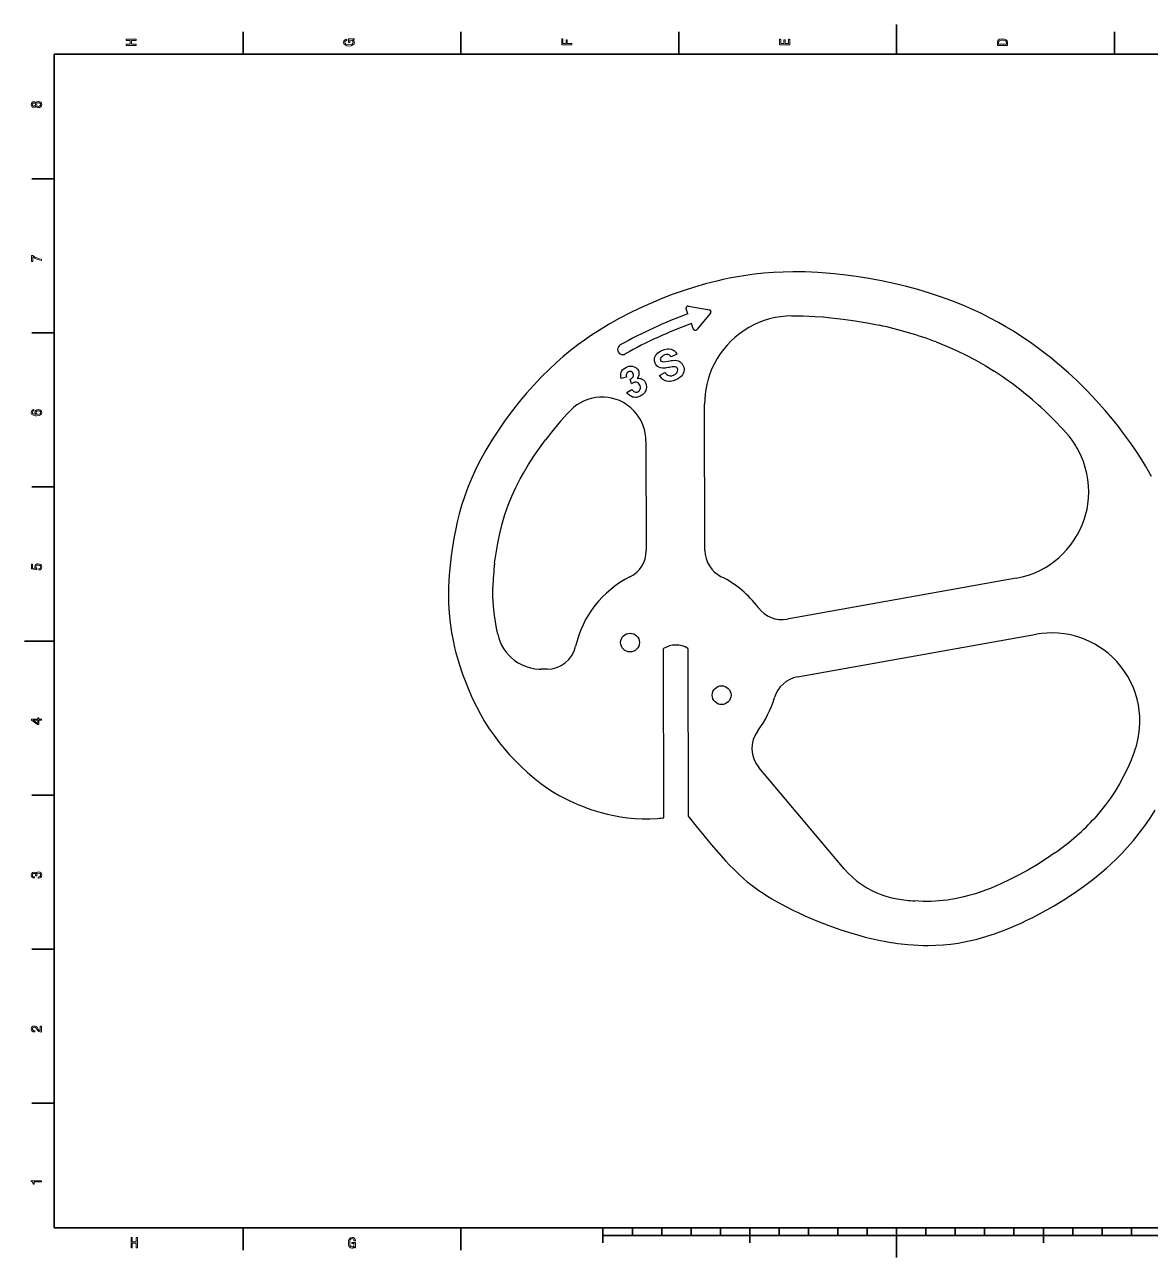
# Model space of a CAD drawing. Extents: x 0 to 594, y 0 to 420.
# Drawn here: x 0 to 383.4, y 0 to 420 of the extents above; entities that cross this region are included whole.
import ezdxf

# ---------------------------------------------------------------- set-up
doc = ezdxf.new("R2010")
doc.units = 0

msp = doc.modelspace()

# ---------------------------------------------------------------- linework, layer by layer
at = {"color": 7, "lineweight": 35, "ltscale": 0.1875}
for p, q in [((74.400002, 409.963135), (74.400002, 417.463135)), ((148.600006, 409.963135), (148.600006, 417.463135)), ((222.800003, 409.963135), (222.800003, 417.463135)), ((371.200012, 409.963135), (371.200012, 417.463135)), ((10, 367.463135), (2.5, 367.463135)), ((10, 314.963135), (2.5, 314.963135)), ((10, 262.463135), (2.5, 262.463135)), ((10, 157.46312), (2.5, 157.46312)), ((10, 104.96312), (2.5, 104.96312)), ((10, 52.46312), (2.5, 52.46312)), ((74.400002, 9.96312), (74.400002, 2.46312)), ((148.600006, 9.96312), (148.600006, 2.46312))]:
    msp.add_line(p, q, dxfattribs=at)
at = {"color": 7, "lineweight": 35, "ltscale": 0.25}
for p, q in [((297, 409.963135), (297, 419.963135)), ((10, 209.96312), (0, 209.96312)), ((297, 9.96312), (297, -0.03688))]:
    msp.add_line(p, q, dxfattribs=at)
at = {"color": 7, "lineweight": 35}
for p, q in [((584, 409.963135), (10, 409.963135)), ((10, 409.963135), (10, 9.96312)), ((10, 9.96312), (584, 9.96312)), ((197, 7.46312), (397, 7.46312))]:
    msp.add_line(p, q, dxfattribs=at)
at = {"ltscale": 0.181865}
for p, q in [((226.072037, 324.097107), (233.232407, 322.813019)), ((233.643768, 321.672485), (228.951508, 316.113464))]:
    msp.add_line(p, q, dxfattribs=at)
at = {"ltscale": 0.047182}
msp.add_line((225.930313, 321.395264), (225.289993, 323.170593), dxfattribs=at)
at = {"ltscale": 0.047183}
msp.add_line((227.758118, 316.327484), (227.117798, 318.102844), dxfattribs=at)
at = {"ltscale": 0.054251}
msp.add_line((222.167007, 307.718048), (220.235916, 306.728088), dxfattribs=at)
at = {"ltscale": 0.048104}
msp.add_line((205.028687, 299.845764), (203.169968, 299.348267), dxfattribs=at)
at = {"ltscale": 0.042313}
msp.add_line((206.73996, 297.536316), (206.247452, 299.155609), dxfattribs=at)
at = {"ltscale": 0.052983}
msp.add_line((216.249924, 300.413147), (218.081985, 301.478546), dxfattribs=at)
at = {"ltscale": 0.05017}
msp.add_line((205.166565, 294.623535), (206.876831, 295.673401), dxfattribs=at)
at = {"ltscale": 0.023931}
msp.add_line((207.53476, 298.069824), (206.73996, 297.536316), dxfattribs=at)
for p, q in [((231.72377, 240.800735), (231.615784, 290.686218)), ((211.642975, 278.106384), (211.723816, 240.757446)), ((337.733582, 231.32518), (259.736877, 217.398102)), ((263.252502, 197.709503), (344.623047, 212.239029)), ((217.770874, 149.740662), (217.646011, 207.415009)), ((225.945999, 207.432983), (226.069794, 150.246277)), ((279.196381, 132.378632), (250.085953, 166.918961))]:
    msp.add_line(p, q)
at = {"ltscale": 0.052213}
msp.add_line((177.93634, 200.37291), (175.847809, 200.368393), dxfattribs=at)
at = {"color": 7, "lineweight": 35, "ltscale": 0.125}
for p, q in [((197, 9.96312), (197, 4.96312)), ((247, 9.96312), (247, 4.96312)), ((347, 9.96312), (347, 4.96312))]:
    msp.add_line(p, q, dxfattribs=at)
at = {"color": 7, "lineweight": 35, "ltscale": 0.0625}
for p, q in [((207, 9.96312), (207, 7.46312)), ((217, 9.96312), (217, 7.46312)), ((227, 9.96312), (227, 7.46312)), ((237, 9.96312), (237, 7.46312)), ((257, 9.96312), (257, 7.46312)), ((267, 9.96312), (267, 7.46312)), ((277, 9.96312), (277, 7.46312)), ((287, 9.96312), (287, 7.46312)), ((307, 9.96312), (307, 7.46312)), ((317, 9.96312), (317, 7.46312)), ((327, 9.96312), (327, 7.46312)), ((337, 9.96312), (337, 7.46312)), ((357, 9.96312), (357, 7.46312)), ((367, 9.96312), (367, 7.46312)), ((377, 9.96312), (377, 7.46312))]:
    msp.add_line(p, q, dxfattribs=at)
at = {"color": 7, "lineweight": 13}
for points in [[(38.033573, 412.837799), (38.033573, 413.275391), (36.389481, 413.275391), (36.389481, 414.583466), (38.033573, 414.583466), (38.033573, 415.016357), (34.533573, 415.016357), (34.533573, 414.583466), (35.960808, 414.583466), (35.960808, 413.275391), (34.533573, 413.275391), (34.533573, 412.837799)], [(111.764557, 414.790497), (112.233574, 414.870483), (112.233574, 415.105774), (110.342361, 415.105774), (110.342361, 413.915314), (110.771034, 413.915314), (110.771034, 414.649353), (110.8013, 414.649353), (111.265274, 414.592865), (111.608215, 414.442322), (111.825073, 414.211761), (111.895676, 413.924713), (111.804901, 413.604767), (111.532562, 413.355377), (111.083717, 413.195404), (110.468445, 413.138947), (109.858215, 413.190704), (109.409363, 413.350677), (109.137032, 413.604767), (109.041214, 413.948242), (109.091644, 414.183502), (109.232857, 414.376434), (109.469887, 414.517609), (109.787605, 414.597595), (109.787605, 415.063416), (109.303459, 414.941071), (108.940346, 414.71051), (108.718445, 414.385834), (108.637749, 413.976471), (108.763832, 413.440063), (109.131989, 413.0354), (109.71196, 412.776611), (110.483574, 412.687225), (111.260231, 412.776611), (111.840202, 413.0354), (112.208359, 413.416534), (112.329391, 413.896484), (112.289047, 414.164703), (112.188187, 414.404663), (112.011673, 414.611694)], [(186.433578, 413.107635), (186.433578, 413.512878), (184.824783, 413.512878), (184.824783, 414.785217), (184.406204, 414.785217), (184.406204, 413.512878), (183.357208, 413.512878), (183.357208, 415.077148), (182.933578, 415.077148), (182.933578, 413.107635)], [(260.633545, 413.085846), (260.633545, 415.003082), (260.2099, 415.003082), (260.2099, 413.486725), (259.02475, 413.486725), (259.02475, 414.837494), (258.606171, 414.837494), (258.606171, 413.486725), (257.55719, 413.486725), (257.55719, 414.968231), (257.133545, 414.968231), (257.133545, 413.085846)], [(331.333557, 413.924713), (331.333557, 412.837799), (334.833557, 412.837799), (334.833557, 413.924713), (334.722595, 414.437592), (334.384705, 414.818726), (333.834991, 415.054016), (333.083557, 415.138702), (332.316986, 415.063416), (332.014404, 414.969299), (331.772308, 414.837555), (331.444519, 414.456421), (331.363831, 414.207031)], [(331.752136, 413.891785), (331.827789, 414.24939), (332.059784, 414.49408), (332.473328, 414.639923), (333.083557, 414.686981), (333.673615, 414.635223), (334.087158, 414.489349), (334.33429, 414.23999), (334.414978, 413.891785), (334.414978, 413.275391), (331.752136, 413.275391)], [(3.847407, 392.210571), (3.988618, 391.988342), (4.185303, 391.835846), (4.432422, 391.73999), (4.729972, 391.709473), (5.178819, 391.779205), (5.526802, 391.979645), (5.748704, 392.306458), (5.834439, 392.750885), (5.748704, 393.190979), (5.526802, 393.517792), (5.178819, 393.718231), (4.729972, 393.792297), (4.432422, 393.757446), (4.185303, 393.665924), (3.988618, 393.509064), (3.847407, 393.291199), (3.72637, 393.465485), (3.559943, 393.587494), (3.358214, 393.661591), (3.111096, 393.687714), (2.753027, 393.618011), (2.465563, 393.434998), (2.278963, 393.138702), (2.208358, 392.750885), (2.278963, 392.358734), (2.465563, 392.062439), (2.753027, 391.875061), (3.111096, 391.809692), (3.358214, 391.831482), (3.559943, 391.905579)], [(3.151442, 392.223663), (2.92954, 392.258514), (2.75807, 392.363098), (2.652162, 392.528656), (2.611816, 392.750885), (2.652162, 392.96875), (2.75807, 393.134338), (2.92954, 393.238922), (3.151442, 393.278137), (3.378387, 393.238922), (3.5549, 393.134338), (3.670894, 392.96875), (3.706197, 392.750885), (3.665851, 392.528656), (3.5549, 392.363098), (3.378387, 392.258514)], [(4.719885, 392.127777), (4.452594, 392.167023), (4.250865, 392.293365), (4.119741, 392.489441), (4.074352, 392.750885), (4.119741, 393.007965), (4.250865, 393.204071), (4.452594, 393.330414), (4.719885, 393.373993), (5.007349, 393.330414), (5.224208, 393.204071), (5.365419, 393.007965), (5.410808, 392.750885), (5.365419, 392.489441), (5.224208, 392.293365), (5.007349, 392.167023)], [(5.733574, 339.645233), (5.733574, 340.085327), (4.901442, 340.229095), (4.124784, 340.481842), (3.403603, 340.839142), (2.727811, 341.305359), (2.309223, 341.305359), (2.309223, 339.231262), (2.768157, 339.231262), (2.768157, 340.887054), (3.448992, 340.407745), (4.160087, 340.046112), (4.916572, 339.793365)], [(3.176658, 288.796661), (2.768157, 288.713867), (2.465563, 288.522156), (2.27392, 288.22583), (2.208358, 287.842407), (2.243661, 287.585327), (2.339482, 287.363098), (2.495822, 287.167023), (2.717724, 287.001434), (2.995102, 286.870697), (3.332998, 286.774841), (3.731413, 286.713837), (4.18026, 286.696411), (4.896399, 286.766144), (5.415851, 286.979645), (5.728531, 287.323883), (5.834439, 287.794464), (5.743661, 288.217133), (5.506629, 288.539581), (5.13343, 288.748718), (4.659367, 288.822815), (4.18026, 288.748718), (3.812104, 288.548279), (3.580116, 288.238922), (3.499424, 287.855469), (3.600289, 287.441528), (3.887753, 287.132141), (3.332998, 287.19751), (2.934583, 287.336945), (2.697551, 287.550446), (2.61686, 287.846741), (2.657206, 288.064636), (2.763113, 288.230194), (2.939626, 288.339142), (3.176658, 288.395782)], [(4.66441, 288.400146), (4.982133, 288.352203), (5.224208, 288.230194), (5.385592, 288.034119), (5.436024, 287.7901), (5.385592, 287.53302), (5.229251, 287.336945), (4.987177, 287.210571), (4.669453, 287.171356), (4.356773, 287.214935), (4.119741, 287.336945), (3.968445, 287.537384), (3.912969, 287.807526), (3.968445, 288.042847), (4.114698, 288.230194), (4.35173, 288.352203)], [(4.82075, 234.170288), (5.234295, 234.266144), (5.557061, 234.47966), (5.75879, 234.793381), (5.834439, 235.19426), (5.743661, 235.634354), (5.496542, 235.978592), (5.103171, 236.196457), (4.598848, 236.279236), (4.129828, 236.20517), (3.761672, 235.996017), (3.524641, 235.66922), (3.438906, 235.246552), (3.499424, 234.919754), (3.665851, 234.667023), (2.722767, 234.789032), (2.722767, 236.113663), (2.309223, 236.113663), (2.309223, 234.497086), (4.165131, 234.257431), (4.165131, 234.606018), (3.928099, 234.858749), (3.842364, 235.181198), (3.89784, 235.460068), (4.059223, 235.673569), (4.306341, 235.808655), (4.624064, 235.856583), (4.941788, 235.808655), (5.188906, 235.66922), (5.345246, 235.455704), (5.400722, 235.181198), (5.365419, 234.950256), (5.249424, 234.771606), (5.067868, 234.640884), (4.82075, 234.575516)], [(5.733574, 182.938217), (5.733574, 183.361694), (4.866139, 183.361694), (4.866139, 183.82753), (4.462681, 183.82753), (4.462681, 183.361694), (2.309223, 183.361694), (2.309223, 182.933517), (4.422335, 181.503098), (4.866139, 181.503098), (4.866139, 182.938217)], [(4.462681, 181.898346), (2.894237, 182.938217), (4.462681, 182.938217)], [(4.634151, 129.152863), (4.669453, 129.152863), (5.153603, 129.22258), (5.516716, 129.427368), (5.748704, 129.749817), (5.834439, 130.176834), (5.748704, 130.630005), (5.526802, 130.969864), (5.173776, 131.187744), (4.719885, 131.266174), (4.422335, 131.231308), (4.18026, 131.135452), (3.993661, 130.978592), (3.857494, 130.76944), (3.585159, 131.052658), (3.151442, 131.152878), (2.75807, 131.087524), (2.46052, 130.900146), (2.27392, 130.595139), (2.208358, 130.176834), (2.28905, 129.784668), (2.510952, 129.484009), (2.863978, 129.287933), (3.332998, 129.22258), (3.368301, 129.22258), (3.368301, 129.610382), (3.045534, 129.645233), (2.813545, 129.75853), (2.672335, 129.941544), (2.621903, 130.198624), (2.662249, 130.425201), (2.768157, 130.590775), (2.939626, 130.690994), (3.171615, 130.730209), (3.418733, 130.690994), (3.585159, 130.586426), (3.686024, 130.403412), (3.716283, 130.155045), (3.71124, 129.985107), (4.109655, 129.985107), (4.099568, 130.198624), (4.144958, 130.473129), (4.265995, 130.677933), (4.462681, 130.799927), (4.719885, 130.843506), (5.012393, 130.795578), (5.229251, 130.66922), (5.365419, 130.468781), (5.410808, 130.202972), (5.360375, 129.928467), (5.209079, 129.728027), (4.967004, 129.601669), (4.634151, 129.553726)], [(5.733574, 76.687706), (5.733574, 78.766159), (5.299857, 78.766159), (5.299857, 77.123444), (5.062825, 77.214943), (4.866139, 77.371811), (4.50807, 77.855476), (4.356773, 78.112564), (4.139915, 78.400146), (3.887753, 78.604942), (3.590203, 78.722588), (3.252306, 78.766159), (2.828675, 78.692085), (2.495822, 78.487289), (2.284007, 78.173561), (2.208358, 77.768333), (2.294093, 77.350021), (2.531125, 77.031937), (2.909367, 76.827141), (3.408646, 76.757423), (3.479252, 76.757423), (3.479252, 77.153946), (3.438906, 77.153946), (3.095966, 77.193161), (2.843805, 77.310806), (2.682422, 77.498177), (2.626946, 77.746544), (2.677378, 77.999268), (2.803459, 78.186638), (3.000145, 78.30864), (3.247263, 78.352211), (3.479252, 78.321716), (3.675937, 78.238922), (3.847407, 78.099487), (3.998704, 77.907768), (4.160087, 77.650681), (4.472767, 77.223663), (4.805621, 76.923004), (5.209079, 76.744354), (5.718445, 76.687706)], [(5.733574, 25.649498), (5.733574, 26.086863), (2.208358, 26.086863), (2.208358, 25.76004), (2.515995, 25.673529), (2.722767, 25.500505), (2.843805, 25.236166), (2.884151, 24.870893), (3.24222, 24.870893), (3.24222, 25.649498)], [(36.224667, 3.179545), (36.662262, 3.179545), (36.662262, 4.823637), (37.970345, 4.823637), (37.970345, 3.179545), (38.403233, 3.179545), (38.403233, 6.679545), (37.970345, 6.679545), (37.970345, 5.252312), (36.662262, 5.252312), (36.662262, 6.679545), (36.224667, 6.679545)], [(112.37738, 3.648565), (112.457367, 3.179545), (112.692635, 3.179545), (112.692635, 5.070755), (111.50219, 5.070755), (111.50219, 4.642081), (112.236221, 4.642081), (112.236221, 4.611822), (112.179756, 4.147845), (112.029182, 3.804905), (111.798622, 3.588047), (111.511597, 3.517442), (111.191635, 3.60822), (110.942253, 3.880554), (110.782272, 4.329401), (110.725807, 4.944675), (110.777565, 5.554905), (110.937546, 6.003753), (111.191635, 6.276087), (111.535126, 6.371908), (111.770393, 6.321476), (111.96331, 6.180265), (112.104469, 5.943234), (112.184464, 5.625511), (112.650291, 5.625511), (112.527946, 6.10966), (112.297386, 6.472773), (111.972717, 6.694675), (111.563354, 6.775367), (111.026947, 6.649286), (110.622292, 6.28113), (110.363495, 5.701159), (110.274094, 4.929545), (110.363495, 4.152888), (110.622292, 3.572917), (111.003426, 3.204761), (111.483368, 3.083724), (111.751572, 3.12407), (111.991539, 3.224934), (112.198578, 3.401447)]]:
    msp.add_lwpolyline(points, close=True, dxfattribs=at)
for points in [[(383.857849, 265.998749), (381.783966, 269.610199), (380.157593, 272.26059), (378.466309, 274.871368), (376.712341, 277.441406), (375.375519, 279.316345), (374.006714, 281.167877), (372.568665, 283.044769), (371.099121, 284.896057), (368.11087, 288.472717), (365.012817, 291.944031), (361.812653, 295.306244), (358.516724, 298.555756), (355.556641, 301.305054), (352.529114, 303.962585), (349.436005, 306.524872), (346.278412, 308.987976), (343.056335, 311.348145), (341.212219, 312.631317), (339.347168, 313.880096), (336.827728, 315.490601), (334.270599, 317.037811), (331.675323, 318.521027), (328.709686, 320.112549), (325.695343, 321.622253), (322.632996, 323.050171), (319.524292, 324.396667), (315.795563, 325.88327), (312.01123, 327.25882), (308.177216, 328.525757), (304.300232, 329.68689), (300.387878, 330.744751), (296.115997, 331.777405), (291.822449, 332.693237), (287.517975, 333.493042), (283.213501, 334.176514), (278.919312, 334.742096), (274.546387, 335.195923), (270.203339, 335.519257), (265.896271, 335.706726), (261.628662, 335.752563), (258.325409, 335.686157), (255.048111, 335.52771), (251.795319, 335.275818), (248.564011, 334.929626), (245.706696, 334.542694), (242.860626, 334.081726), (240.023544, 333.547607), (237.900757, 333.099976), (235.782074, 332.612793), (231.944275, 331.62973), (228.121841, 330.52475), (224.318756, 329.303223), (220.541336, 327.970123), (216.796875, 326.529449), (213.154434, 325.010559), (209.558472, 323.39151), (206.017639, 321.672882), (202.540649, 319.854523), (199.135406, 317.935425), (197.288849, 316.832275), (195.467316, 315.697723), (193.079102, 314.135803), (190.738663, 312.517334), (188.447098, 310.841949), (185.928345, 308.889038), (183.472778, 306.864624), (181.080719, 304.770081), (178.752441, 302.607971), (176.050934, 299.937622), (173.441147, 297.183685), (170.923386, 294.355499), (168.498672, 291.463287), (166.168762, 288.517151), (163.699417, 285.198578), (161.354614, 281.834564), (159.141876, 278.432587), (157.07016, 274.994995), (155.385956, 271.964935), (153.822723, 268.899536), (152.384949, 265.79071), (151.074799, 262.62912), (149.892456, 259.407501), (148.836548, 256.123505), (148.049225, 253.334915), (147.345078, 250.509827), (146.720795, 247.655319), (146.309067, 245.533112), (145.93808, 243.404144), (145.597427, 241.207687), (145.298248, 239.012695), (144.829102, 234.709824), (144.65271, 232.547256), (144.518707, 230.400284), (144.430435, 228.325638), (144.385773, 226.269089), (144.415558, 222.849274), (144.586899, 219.477737), (144.909821, 216.142441), (145.390747, 212.828491), (146.030365, 209.525208), (146.443542, 207.729233), (146.900177, 205.936447), (147.418884, 204.07634), (147.979126, 202.223999), (149.186859, 198.626495), (150.250763, 195.782959), (151.388794, 192.996048), (152.595093, 190.279861), (153.868027, 187.644943), (155.238861, 185.045334), (156.691681, 182.530579), (158.238113, 180.089752), (159.88945, 177.708679), (161.652542, 175.376175), (163.362259, 173.282455), (165.160126, 171.228973), (167.037018, 169.224899), (168.981598, 167.28363), (171.228012, 165.200668), (173.528549, 163.238663), (175.869324, 161.41745), (178.239136, 159.750214), (180.176727, 158.513824), (182.125092, 157.377853), (184.084549, 156.334396), (185.501038, 155.635941), (186.925644, 154.976334), (188.48497, 154.299545), (190.057938, 153.661316), (191.646774, 153.059921), (193.253647, 152.49501), (194.783417, 151.997726), (196.332626, 151.534988), (198.497833, 150.958984), (200.705536, 150.459442), (202.957458, 150.044327), (205.383392, 149.706726), (207.857651, 149.481369), (210.378387, 149.375488), (212.94313, 149.393951), (215.54866, 149.538544)], [(261.305725, 320.749573), (259.393799, 320.667999), (257.490906, 320.464111), (255.604584, 320.139648), (253.742508, 319.696472), (251.912323, 319.136414), (250.121674, 318.461243), (248.378159, 317.672852), (246.689209, 316.773651), (245.06105, 315.767944), (243.499817, 314.660706), (242.011642, 313.456848), (240.602722, 312.161316), (239.279205, 310.779114), (238.047241, 309.315125), (236.912247, 307.774353), (235.878235, 306.163727), (234.948547, 304.490356), (234.126556, 302.761383), (233.415588, 300.983978), (232.819016, 299.165222), (232.340134, 297.312317), (232.020691, 295.673584), (231.793411, 294.019501), (231.658401, 292.355316), (231.615784, 290.686218)], [(261.305725, 320.749573), (265.207062, 320.71994), (269.172363, 320.55423), (271.958862, 320.361389), (274.772217, 320.106659), (278.826477, 319.638672), (282.906067, 319.051697), (286.996063, 318.347961), (291.082428, 317.528534)], [(310.52066, 311.841187), (313.986816, 310.453308), (317.382385, 308.959045), (320.708221, 307.356049), (323.965851, 305.642487), (327.157288, 303.817352), (330.285034, 301.880371)], [(214.539719, 306.19165), (214.657654, 306.64505), (214.888626, 307.174377), (215.085464, 307.461517), (215.304916, 307.738892)], [(215.304916, 307.738892), (215.729446, 308.129181), (216.558319, 308.698273), (217.070099, 308.958984)], [(217.797867, 307.318604), (217.430603, 307.127136), (217.013397, 306.825256), (216.871704, 306.675537), (216.6147, 306.349213)], [(217.070099, 308.958984), (217.911469, 309.292114), (218.356964, 309.422974), (219.010178, 309.512146), (219.407791, 309.505798), (220.205811, 309.421448)], [(219.197327, 307.561279), (218.811737, 307.583984), (218.434052, 307.547028), (218.067963, 307.431305), (217.797867, 307.318604)], [(220.235916, 306.728088), (220.015182, 307.016602), (219.685501, 307.322205), (219.5298, 307.412781), (219.197327, 307.561279)], [(220.205811, 309.421448), (220.731812, 309.189697), (220.984055, 309.05658), (221.331848, 308.816895), (221.649384, 308.491791), (221.835236, 308.243073), (222.167007, 307.718048)], [(203.694565, 302.307983), (204.16983, 302.76474), (204.430542, 302.956146), (205.010483, 303.277802)], [(205.010483, 303.277802), (205.559814, 303.472839), (205.838242, 303.551453), (206.261017, 303.621948), (206.641891, 303.618713), (207.022079, 303.561371), (207.62381, 303.412201)], [(207.62381, 303.412201), (208.063599, 303.186157), (208.271118, 303.056458), (208.522385, 302.850311), (208.734299, 302.602692), (209.054276, 302.10199)], [(214.756332, 304.602997), (214.613235, 305.014038), (214.515228, 305.541565), (214.516296, 305.864746), (214.539719, 306.19165)], [(216.555511, 303.050903), (216.062592, 303.264343), (215.826385, 303.387512), (215.501312, 303.610443), (215.329071, 303.773834), (215.03299, 304.154572), (214.756332, 304.602997)], [(216.6147, 306.349213), (216.510376, 306.053589), (216.53212, 305.752228), (216.579514, 305.599884)], [(219.221832, 303.104858), (218.535187, 302.988159), (218.190384, 302.946533), (217.299042, 302.94696), (216.555511, 303.050903)], [(216.579514, 305.599884), (216.754471, 305.354736), (216.867386, 305.263947), (217.144104, 305.141602)], [(217.144104, 305.141602), (217.713516, 305.113007), (218.416367, 305.159973), (219.254181, 305.319275)], [(219.254181, 305.319275), (220.230881, 305.494995), (220.71666, 305.552032), (221.703415, 305.59198)], [(221.897995, 303.304321), (221.543884, 303.399231), (221.36438, 303.416595), (220.995117, 303.4021)], [(221.703415, 305.59198), (222.136154, 305.534637), (222.656143, 305.391846), (222.949509, 305.253357), (223.236755, 305.09436)], [(222.37117, 302.808197), (222.223358, 303.047882), (222.129654, 303.146667), (221.897995, 303.304321)], [(222.320328, 301.644806), (222.428406, 301.943787), (222.480103, 302.330353), (222.457642, 302.490692), (222.37117, 302.808197)], [(223.236755, 305.09436), (223.600784, 304.785614), (223.986038, 304.34491), (224.115479, 304.137756), (224.338898, 303.718262)], [(224.338898, 303.718262), (224.5, 303.258972), (224.613693, 302.667725), (224.615997, 302.304474), (224.593109, 301.933319)], [(203.169968, 299.348267), (203.050293, 300.013306), (203.027573, 300.342072), (203.064041, 301.011841)], [(203.064041, 301.011841), (203.232407, 301.570679), (203.35788, 301.827148), (203.694565, 302.307983)], [(204.995895, 301.00708), (204.930099, 300.697174), (204.92128, 300.310822), (205.028687, 299.845764)], [(205.662231, 301.715363), (205.327423, 301.496216), (205.088043, 301.187378), (204.995895, 301.00708)], [(206.5755, 301.77951), (206.204742, 301.843262), (206.023239, 301.829407), (205.662231, 301.715363)], [(206.247452, 299.155609), (206.571411, 299.316681), (206.931808, 299.581909), (207.048996, 299.717682), (207.254868, 300.016235)], [(207.228592, 301.128143), (207.028793, 301.453125), (206.899796, 301.583466), (206.5755, 301.77951)], [(207.254868, 300.016235), (207.339371, 300.313049), (207.357361, 300.686615), (207.304855, 300.907043), (207.228592, 301.128143)], [(209.054276, 302.10199), (209.186615, 301.551361), (209.230774, 301.27475), (209.240921, 300.8638), (209.181656, 300.542603), (209.067383, 300.232758), (208.925323, 299.951874), (208.589462, 299.407349)], [(208.589462, 299.407349), (209.040436, 299.464478), (209.603592, 299.442474), (209.839111, 299.383423), (210.300339, 299.216705)], [(210.300339, 299.216705), (210.681274, 298.966248), (210.85907, 298.826691), (211.10199, 298.574097), (211.245956, 298.371338), (211.495834, 297.93576)], [(218.578033, 298.462952), (217.978195, 298.735687), (217.687027, 298.891541), (217.286407, 299.164978), (216.901047, 299.538757), (216.671585, 299.818909), (216.249924, 300.413147)], [(218.081985, 301.478546), (218.367401, 301.112762), (218.522476, 300.94281), (218.777832, 300.725037), (219.067657, 300.55304), (219.434494, 300.382385)], [(221.813202, 298.910614), (220.954666, 298.576904), (220.500626, 298.44635), (219.835175, 298.358582), (219.416962, 298.367493), (218.578033, 298.462952)], [(219.434494, 300.382385), (219.865295, 300.327545), (220.080276, 300.320374), (220.412933, 300.360199), (220.639984, 300.422577), (221.070175, 300.58429)], [(221.070175, 300.58429), (221.463272, 300.78772), (221.649734, 300.903412), (221.901733, 301.108582), (222.115234, 301.35556), (222.320328, 301.644806)], [(223.773834, 300.240417), (223.300323, 299.815308), (222.663834, 299.35614), (222.379486, 299.195587), (221.813202, 298.910614)], [(224.593109, 301.933319), (224.477142, 301.455719), (224.241745, 300.883148), (224.098999, 300.661224), (223.773834, 300.240417)], [(207.092667, 293.093384), (206.541077, 293.331238), (206.277924, 293.470215), (205.97522, 293.677124), (205.70784, 293.928467), (205.517395, 294.149963), (205.166565, 294.623535)], [(206.876831, 295.673401), (207.077087, 295.391602), (207.521896, 294.991577), (207.828171, 294.82843)], [(208.649445, 298.081268), (208.352386, 298.166351), (207.978271, 298.189911), (207.756866, 298.141754), (207.53476, 298.069824)], [(207.828171, 294.82843), (208.120819, 294.763672), (208.486115, 294.758087), (208.700577, 294.810211), (208.914841, 294.883423)], [(209.541702, 297.136688), (209.369934, 297.447083), (209.092026, 297.786346), (208.879974, 297.942719), (208.649445, 298.081268)], [(208.914841, 294.883423), (209.190781, 295.055969), (209.471954, 295.333832), (209.589249, 295.542511), (209.688797, 295.769958)], [(209.688797, 295.769958), (209.745117, 296.142334), (209.722366, 296.59964), (209.672119, 296.785095), (209.541702, 297.136688)], [(211.561172, 295.314941), (211.272629, 294.777435), (211.111938, 294.520569), (210.83316, 294.167938), (210.473648, 293.851135), (210.203735, 293.666504), (209.639267, 293.338196)], [(211.495834, 297.93576), (211.67688, 297.382507), (211.747833, 297.102417), (211.805222, 296.678162), (211.80191, 296.423706), (211.722534, 295.91391), (211.561172, 295.314941)], [(211.642975, 278.106384), (211.580368, 279.432831), (211.399979, 280.748627), (211.104416, 282.043762), (210.696548, 283.308167), (210.179642, 284.531982), (209.634735, 285.572632), (209.009598, 286.568237), (208.307419, 287.510712), (207.532471, 288.392853), (206.428757, 289.439636), (205.224899, 290.370544), (203.934311, 291.177368), (202.570358, 291.851807), (201.146393, 292.385498), (199.942169, 292.712463), (198.716354, 292.934631), (197.473801, 293.052185), (195.954346, 293.055542), (194.441376, 292.907532), (192.950317, 292.610291), (191.496811, 292.165894), (190.096588, 291.576385), (189.056931, 291.020844), (188.063324, 290.382416), (187.122925, 289.667542), (186.242554, 288.882996), (185.775024, 288.412537)], [(209.639267, 293.338196), (209.085007, 293.136475), (208.80368, 293.054077), (208.375305, 292.976471), (208.104523, 292.965302), (207.557327, 293.013672), (207.092667, 293.093384)], [(162.657257, 249.896408), (163.60141, 253.096939), (164.679672, 256.213348), (165.901337, 259.26178), (167.27243, 262.261261), (168.794876, 265.231049), (169.892029, 267.201965), (171.594376, 270.053925), (173.418228, 272.892426), (175.352859, 275.708191), (177.389496, 278.492889)], [(337.733582, 231.32518), (339.828125, 231.777313), (341.887054, 232.378433), (343.898987, 233.124969), (345.851563, 234.012726), (347.733887, 235.037094), (349.316345, 236.041122), (350.834534, 237.142654), (352.281586, 238.337143), (353.650085, 239.619263), (354.933899, 240.983719), (356.298218, 242.644531), (357.540344, 244.398178), (358.654449, 246.23584), (359.63504, 248.148712), (360.47702, 250.127258), (361.030762, 251.697891), (361.496948, 253.298767), (361.872528, 254.923004), (362.155151, 256.563538), (362.379883, 258.663208), (362.456024, 260.773804), (362.384827, 262.884979), (362.16748, 264.986328), (361.805359, 267.067474), (361.299622, 269.118103), (360.65155, 271.127869), (360.042603, 272.673248), (359.348053, 274.180115), (358.569336, 275.64563), (357.708801, 277.0672), (356.772644, 278.436829), (355.762756, 279.75296), (354.682526, 281.011688)], [(160.095413, 236.450043), (160.563263, 239.860657), (161.144058, 243.255417), (161.840317, 246.609741), (162.657257, 249.896408)], [(161.141418, 212.257736), (160.71962, 214.389023), (160.357193, 216.521896), (160.054138, 218.660004), (159.713898, 221.866516), (159.509384, 225.093094), (159.440338, 228.344254)], [(161.141418, 212.257736), (161.473557, 210.975952), (161.918396, 209.726929), (162.47168, 208.520966), (163.128525, 207.369202), (163.883698, 206.281403), (164.794754, 205.195862), (165.805908, 204.198441), (166.906464, 203.301132), (168.085022, 202.51506), (169.424011, 201.8022), (170.828293, 201.227417), (172.283066, 200.795364), (173.773499, 200.510696), (175.284698, 200.378036), (175.847809, 200.368393)], [(378.060425, 172.372223), (378.689209, 174.284088), (379.187805, 176.234131), (379.554932, 178.213409), (379.789368, 180.212906), (379.890137, 182.223541), (379.856689, 184.236282), (379.690582, 186.228104), (379.391846, 188.205063), (378.960449, 190.157135), (378.397705, 192.07457), (377.664856, 194.053772), (376.795044, 195.977249), (375.793701, 197.836075), (374.666138, 199.621216), (373.417816, 201.323639), (372.054077, 202.93425), (370.580383, 204.443954), (369.189331, 205.688217), (367.718933, 206.843323), (366.17688, 207.904663), (364.572998, 208.867432), (362.91571, 209.728226), (361.197601, 210.490448), (359.435791, 211.145416), (357.636902, 211.690079), (355.807861, 212.121414), (353.955444, 212.436356), (352.092987, 212.63179), (350.21991, 212.70874), (348.344543, 212.66806), (346.476196, 212.511063), (344.623047, 212.239029)], [(378.060425, 172.372223), (376.899109, 169.394073), (375.621124, 166.482803), (374.340942, 163.871399), (372.958313, 161.325287), (371.472229, 158.846771), (369.882141, 156.437775), (368.188171, 154.09996), (366.390869, 151.834595), (364.491516, 149.6427)], [(226.069794, 150.246277), (228.706284, 146.912033), (231.301712, 143.701553), (233.834946, 140.650223), (236.326797, 137.749115), (238.858429, 134.936005), (240.125153, 133.592468), (241.401749, 132.289444), (243.701965, 130.086487), (244.914795, 129.004623), (246.164673, 127.947441), (247.406509, 126.952858), (248.694901, 125.975937), (250.073486, 124.987152), (251.507843, 124.013916), (252.999573, 123.054871), (254.549347, 122.108849), (256.156616, 121.175186), (257.819183, 120.254059), (259.72345, 119.248352), (261.687134, 118.260521), (263.706909, 117.291466), (265.775024, 116.344604), (267.884644, 115.422997), (270.032013, 114.528595), (273.962158, 113.001198), (277.983154, 111.581993), (282.076263, 110.287529), (284.19519, 109.678589), (286.326355, 109.109695), (288.365204, 108.607651), (290.41153, 108.146729), (293.891846, 107.4664), (297.379883, 106.923355), (300.867249, 106.529167), (302.619904, 106.390381), (304.369354, 106.293076), (306.091217, 106.23867), (307.808044, 106.226341), (310.367432, 106.287704), (312.910034, 106.445549), (315.433502, 106.69973), (317.936493, 107.04911), (319.558319, 107.327446), (321.171082, 107.644669), (322.84436, 108.016136), (324.507843, 108.42775), (327.737244, 109.34478), (330.405457, 110.216194), (333.049408, 111.176643), (335.670319, 112.219383), (337.535004, 113.013756), (339.388184, 113.844818), (341.400055, 114.792633), (343.398376, 115.779961), (346.956665, 117.649841), (350.468201, 119.636932), (353.927063, 121.738365), (357.325317, 123.95388), (360.653046, 126.285156), (363.898865, 128.735046), (366.999634, 131.264191), (368.510712, 132.573196), (369.993195, 133.912048), (371.922607, 135.744049), (373.794922, 137.630127), (375.607086, 139.57077), (377.698425, 141.971924), (379.695129, 144.451843), (381.593597, 147.009216), (383.390808, 149.641434), (385.084045, 152.344162)], [(350.967712, 137.796219), (348.013367, 135.770569), (344.991241, 133.840546), (341.913696, 132.010117), (338.792297, 130.284256), (335.638367, 128.669434), (332.463989, 127.173973)], [(279.196381, 132.378632), (280.543152, 130.886261), (281.987183, 129.487686), (283.521423, 128.188461), (285.138672, 126.994156), (286.831726, 125.910316), (288.593506, 124.942467), (290.243805, 124.169594), (291.938385, 123.498589), (293.670654, 122.931496), (295.434021, 122.470345), (297.221893, 122.117157)], [(332.463379, 127.173698), (329.230896, 125.791016), (327.613464, 125.157089), (325.995026, 124.564064), (323.835327, 123.840454), (321.673462, 123.197899), (319.509399, 122.641121)], [(319.509125, 122.641052), (316.868164, 122.083595), (314.208618, 121.66188), (311.522858, 121.380234), (308.803497, 121.240639), (306.044403, 121.242722), (303.241455, 121.383827)]]:
    msp.add_lwpolyline(points)
for centre in [(206.203156, 209.434128), (237.418976, 191.501663)]:
    msp.add_circle(centre, 3.2)
for centre, radius, start, end in [((225.948471, 323.408112), 0.7, 79.832986, 199.832993), ((277.415985, 178.64621), 151.75, 109.832987, 119.420161), ((233.108856, 322.124023), 0.7, 319.832989, 79.832986), ((277.415985, 178.64621), 148.25, 109.832987, 119.420161), ((228.416595, 316.564972), 0.7, 199.832993, 319.832989), ((203.734451, 309.302368), 1.75, 119.420161, 299.420163), ((224.667236, 276.138306), 27.510038, 97.670913, 101.416295), ((257.852234, 193.164429), 130.741267, 42.215227, 47.450687), ((201.723846, 240.735794), 10, 296.511834, 0.124034), ((241.723755, 240.822388), 10, 180.124031, 243.736233), ((259.740997, 224.301514), 100.383014, 173.049249, 177.691866), ((221.811066, 200.467896), 35, 116.511839, 167.284447), ((221.811066, 200.467896), 35, 36.511835, 63.736231), ((257.979095, 227.242386), 10, 216.511837, 280.124032), ((177.914703, 210.372894), 10, 270.124034, 347.284446), ((221.811066, 200.467896), 8.1, 59.303835, 120.944236), ((265.010284, 187.865204), 10, 100.124037, 163.736232), ((221.811066, 200.467896), 35, 322.96362, 343.736234), ((257.732452, 173.363403), 10, 142.963618, 220.124037), ((208.14418, 243.265472), 94.018949, 274.51702, 275.87687), ((308.535889, 189.698196), 68.519253, 260.496035, 265.56838)]:
    msp.add_arc(centre, radius, start, end)
for centre, major_axis, ratio, start_param, end_param in [((280.722076, 295.05249), (59.1026, -10.05098), 0.400904, 1.1117839415, 1.4630572773), ((146.34967, -356.632141), (-153.063034, -671.655518), 0.365333, 2.9360953681, 3.0100041541), ((192.696014, 261.780273), (-29.528824, -42.771957), 0.427071, 4.359061094, 4.6149114753), ((254.68988, 171.42865), (122.163666, 8.906143), 0.512983, 5.5818373609, 5.7906271556)]:
    msp.add_ellipse(centre, major_axis=major_axis, ratio=ratio, start_param=start_param, end_param=end_param)

doc.saveas('drawing.dxf')
